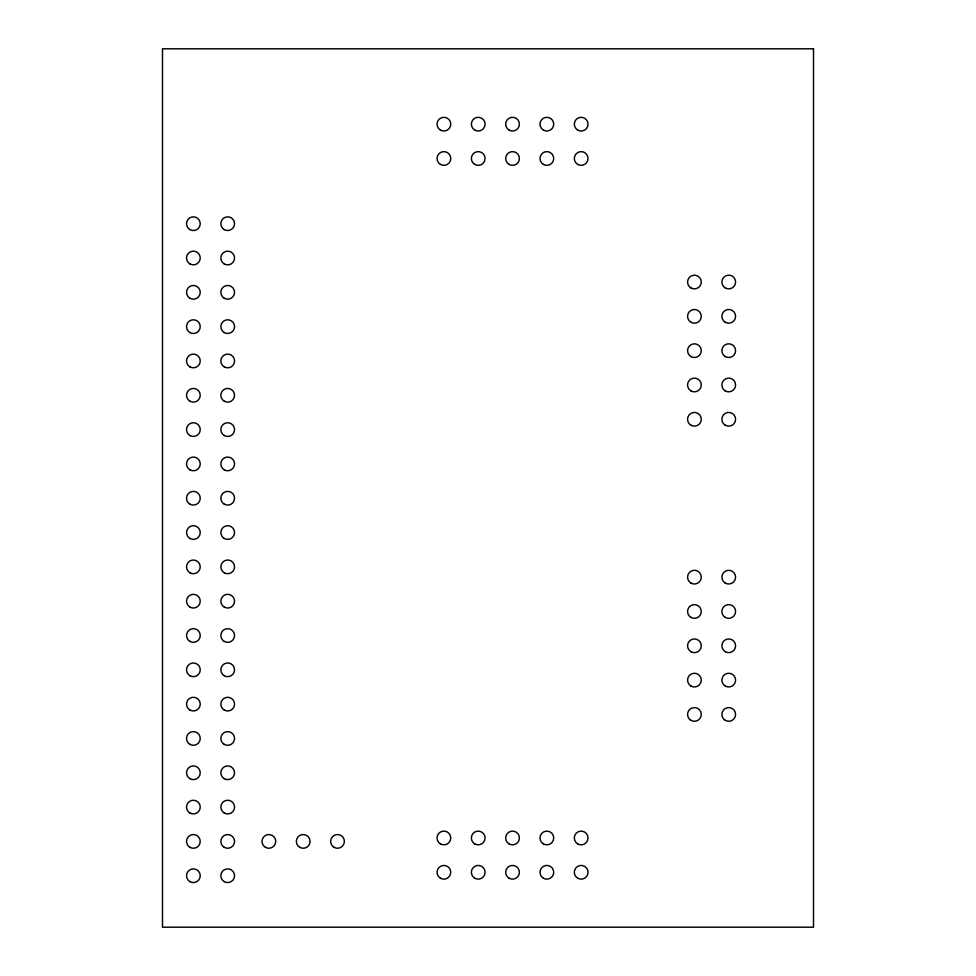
<?xml version="1.0" encoding="UTF-8"?>
<svg xmlns="http://www.w3.org/2000/svg" width="976" height="976" viewBox="0 0 976 976"><rect width="100%" height="100%" fill="white"/><g stroke="black" fill="none" stroke-linecap="round" stroke-linejoin="round"><path stroke-width="1.46" d="M813.508 48.8L162.492 48.8L162.492 927.2L813.508 927.2L813.508 48.8M189.954 229.628A6.869 6.869 0 0 0 200.239 223.687A6.869 6.869 0 0 0 189.954 217.746A6.869 6.869 0 0 0 189.954 229.628M224.273 229.628A6.869 6.869 0 0 0 234.557 223.687A6.869 6.869 0 0 0 224.273 217.746A6.869 6.869 0 0 0 224.273 229.628M189.954 263.947A6.869 6.869 0 0 0 200.239 258.006A6.869 6.869 0 0 0 189.954 252.064A6.869 6.869 0 0 0 189.954 263.947M224.273 263.947A6.869 6.869 0 0 0 234.557 258.006A6.869 6.869 0 0 0 224.273 252.064A6.869 6.869 0 0 0 224.273 263.947M189.954 298.266A6.869 6.869 0 0 0 200.239 292.324A6.869 6.869 0 0 0 189.954 286.383A6.869 6.869 0 0 0 189.954 298.266M224.273 298.266A6.869 6.869 0 0 0 234.557 292.324A6.869 6.869 0 0 0 224.273 286.383A6.869 6.869 0 0 0 224.273 298.266M189.954 332.584A6.869 6.869 0 0 0 200.239 326.643A6.869 6.869 0 0 0 189.954 320.689A6.869 6.869 0 0 0 189.954 332.584M224.273 332.584A6.869 6.869 0 0 0 234.557 326.643A6.869 6.869 0 0 0 224.273 320.689A6.869 6.869 0 0 0 224.273 332.584M189.954 366.903A6.869 6.869 0 0 0 200.239 360.961A6.869 6.869 0 0 0 189.954 355.008A6.869 6.869 0 0 0 189.954 366.903M224.273 366.903A6.869 6.869 0 0 0 234.557 360.961A6.869 6.869 0 0 0 224.273 355.008A6.869 6.869 0 0 0 224.273 366.903M189.954 401.221A6.869 6.869 0 0 0 200.239 395.28A6.869 6.869 0 0 0 189.954 389.326A6.869 6.869 0 0 0 189.954 401.221M224.273 401.221A6.869 6.869 0 0 0 234.557 395.28A6.869 6.869 0 0 0 224.273 389.326A6.869 6.869 0 0 0 224.273 401.221M189.954 435.54A6.869 6.869 0 0 0 200.239 429.586A6.869 6.869 0 0 0 189.954 423.645A6.869 6.869 0 0 0 189.954 435.54M224.273 435.54A6.869 6.869 0 0 0 234.557 429.586A6.869 6.869 0 0 0 224.273 423.645A6.869 6.869 0 0 0 224.273 435.54M189.954 469.859A6.869 6.869 0 0 0 200.239 463.905A6.869 6.869 0 0 0 189.954 457.964A6.869 6.869 0 0 0 189.954 469.859M224.273 469.859A6.869 6.869 0 0 0 234.557 463.905A6.869 6.869 0 0 0 224.273 457.964A6.869 6.869 0 0 0 224.273 469.859M189.954 504.177A6.869 6.869 0 0 0 200.239 498.224A6.869 6.869 0 0 0 189.954 492.282A6.869 6.869 0 0 0 189.954 504.177M224.273 504.177A6.869 6.869 0 0 0 234.557 498.224A6.869 6.869 0 0 0 224.273 492.282A6.869 6.869 0 0 0 224.273 504.177M189.954 538.484A6.869 6.869 0 0 0 200.239 532.542A6.869 6.869 0 0 0 189.954 526.601A6.869 6.869 0 0 0 189.954 538.484M224.273 538.484A6.869 6.869 0 0 0 234.557 532.542A6.869 6.869 0 0 0 224.273 526.601A6.869 6.869 0 0 0 224.273 538.484M189.954 572.802A6.869 6.869 0 0 0 200.239 566.861A6.869 6.869 0 0 0 189.954 560.919A6.869 6.869 0 0 0 189.954 572.802M224.273 572.802A6.869 6.869 0 0 0 234.557 566.861A6.869 6.869 0 0 0 224.273 560.919A6.869 6.869 0 0 0 224.273 572.802M189.954 607.121A6.869 6.869 0 0 0 200.239 601.179A6.869 6.869 0 0 0 189.954 595.238A6.869 6.869 0 0 0 189.954 607.121M224.273 607.121A6.869 6.869 0 0 0 234.557 601.179A6.869 6.869 0 0 0 224.273 595.238A6.869 6.869 0 0 0 224.273 607.121M189.954 641.439A6.869 6.869 0 0 0 200.239 635.498A6.869 6.869 0 0 0 189.954 629.557A6.869 6.869 0 0 0 189.954 641.439M224.273 641.439A6.869 6.869 0 0 0 234.557 635.498A6.869 6.869 0 0 0 224.273 629.557A6.869 6.869 0 0 0 224.273 641.439M189.954 675.758A6.869 6.869 0 0 0 200.239 669.817A6.869 6.869 0 0 0 189.954 663.875A6.869 6.869 0 0 0 189.954 675.758M224.273 675.758A6.869 6.869 0 0 0 234.557 669.817A6.869 6.869 0 0 0 224.273 663.875A6.869 6.869 0 0 0 224.273 675.758M189.954 710.077A6.869 6.869 0 0 0 200.239 704.135A6.869 6.869 0 0 0 189.954 698.194A6.869 6.869 0 0 0 189.954 710.077M224.273 710.077A6.869 6.869 0 0 0 234.557 704.135A6.869 6.869 0 0 0 224.273 698.194A6.869 6.869 0 0 0 224.273 710.077M189.954 744.395A6.869 6.869 0 0 0 200.239 738.454A6.869 6.869 0 0 0 189.954 732.512A6.869 6.869 0 0 0 189.954 744.395M224.273 744.395A6.869 6.869 0 0 0 234.557 738.454A6.869 6.869 0 0 0 224.273 732.512A6.869 6.869 0 0 0 224.273 744.395M189.954 778.714A6.869 6.869 0 0 0 200.239 772.772A6.869 6.869 0 0 0 189.954 766.831A6.869 6.869 0 0 0 189.954 778.714M224.273 778.714A6.869 6.869 0 0 0 234.557 772.772A6.869 6.869 0 0 0 224.273 766.831A6.869 6.869 0 0 0 224.273 778.714M189.954 813.032A6.869 6.869 0 0 0 200.239 807.091A6.869 6.869 0 0 0 189.954 801.15A6.869 6.869 0 0 0 189.954 813.032M224.273 813.032A6.869 6.869 0 0 0 234.557 807.091A6.869 6.869 0 0 0 224.273 801.15A6.869 6.869 0 0 0 224.273 813.032M189.954 847.351A6.869 6.869 0 0 0 200.239 841.41A6.869 6.869 0 0 0 189.954 835.456A6.869 6.869 0 0 0 189.954 847.351M224.273 847.351A6.869 6.869 0 0 0 234.557 841.41A6.869 6.869 0 0 0 224.273 835.456A6.869 6.869 0 0 0 224.273 847.351M189.954 881.67A6.869 6.869 0 0 0 200.239 875.728A6.869 6.869 0 0 0 189.954 869.775A6.869 6.869 0 0 0 189.954 881.67M224.273 881.67A6.869 6.869 0 0 0 234.557 875.728A6.869 6.869 0 0 0 224.273 869.775A6.869 6.869 0 0 0 224.273 881.67M577.743 843.923A6.869 6.869 0 0 0 588.04 837.969A6.869 6.869 0 0 0 577.743 832.028A6.869 6.869 0 0 0 577.743 843.923M577.743 878.241A6.869 6.869 0 0 0 588.04 872.288A6.869 6.869 0 0 0 577.743 866.346A6.869 6.869 0 0 0 577.743 878.241M543.425 843.923A6.869 6.869 0 0 0 553.721 837.969A6.869 6.869 0 0 0 543.425 832.028A6.869 6.869 0 0 0 543.425 843.923M543.425 878.241A6.869 6.869 0 0 0 553.721 872.288A6.869 6.869 0 0 0 543.425 866.346A6.869 6.869 0 0 0 543.425 878.241M509.106 843.923A6.869 6.869 0 0 0 519.403 837.969A6.869 6.869 0 0 0 509.106 832.028A6.869 6.869 0 0 0 509.106 843.923M509.106 878.241A6.869 6.869 0 0 0 519.403 872.288A6.869 6.869 0 0 0 509.106 866.346A6.869 6.869 0 0 0 509.106 878.241M474.787 843.923A6.869 6.869 0 0 0 485.084 837.969A6.869 6.869 0 0 0 474.787 832.028A6.869 6.869 0 0 0 474.787 843.923M474.787 878.241A6.869 6.869 0 0 0 485.084 872.288A6.869 6.869 0 0 0 474.787 866.346A6.869 6.869 0 0 0 474.787 878.241M440.469 843.923A6.869 6.869 0 0 0 450.766 837.969A6.869 6.869 0 0 0 440.469 832.028A6.869 6.869 0 0 0 440.469 843.923M440.469 878.241A6.869 6.869 0 0 0 450.766 872.288A6.869 6.869 0 0 0 440.469 866.346A6.869 6.869 0 0 0 440.469 878.241M690.984 583.099A6.869 6.869 0 0 0 701.28 577.158A6.869 6.869 0 0 0 690.984 571.216A6.869 6.869 0 0 0 690.984 583.099M725.302 583.099A6.869 6.869 0 0 0 735.599 577.158A6.869 6.869 0 0 0 725.302 571.216A6.869 6.869 0 0 0 725.302 583.099M690.984 617.418A6.869 6.869 0 0 0 701.28 611.476A6.869 6.869 0 0 0 690.984 605.535A6.869 6.869 0 0 0 690.984 617.418M725.302 617.418A6.869 6.869 0 0 0 735.599 611.476A6.869 6.869 0 0 0 725.302 605.535A6.869 6.869 0 0 0 725.302 617.418M690.984 651.736A6.869 6.869 0 0 0 701.28 645.795A6.869 6.869 0 0 0 690.984 639.853A6.869 6.869 0 0 0 690.984 651.736M725.302 651.736A6.869 6.869 0 0 0 735.599 645.795A6.869 6.869 0 0 0 725.302 639.853A6.869 6.869 0 0 0 725.302 651.736M690.984 686.055A6.869 6.869 0 0 0 701.28 680.113A6.869 6.869 0 0 0 690.984 674.172A6.869 6.869 0 0 0 690.984 686.055M725.302 686.055A6.869 6.869 0 0 0 735.599 680.113A6.869 6.869 0 0 0 725.302 674.172A6.869 6.869 0 0 0 725.302 686.055M690.984 720.373A6.869 6.869 0 0 0 701.28 714.432A6.869 6.869 0 0 0 690.984 708.491A6.869 6.869 0 0 0 690.984 720.373M725.302 720.373A6.869 6.869 0 0 0 735.599 714.432A6.869 6.869 0 0 0 725.302 708.491A6.869 6.869 0 0 0 725.302 720.373M690.984 287.969A6.869 6.869 0 0 0 701.28 282.027A6.869 6.869 0 0 0 690.984 276.086A6.869 6.869 0 0 0 690.984 287.969M725.302 287.969A6.869 6.869 0 0 0 735.599 282.027A6.869 6.869 0 0 0 725.302 276.086A6.869 6.869 0 0 0 725.302 287.969M690.984 322.287A6.869 6.869 0 0 0 701.28 316.346A6.869 6.869 0 0 0 690.984 310.405A6.869 6.869 0 0 0 690.984 322.287M725.302 322.287A6.869 6.869 0 0 0 735.599 316.346A6.869 6.869 0 0 0 725.302 310.405A6.869 6.869 0 0 0 725.302 322.287M690.984 356.606A6.869 6.869 0 0 0 701.28 350.665A6.869 6.869 0 0 0 690.984 344.723A6.869 6.869 0 0 0 690.984 356.606M725.302 356.606A6.869 6.869 0 0 0 735.599 350.665A6.869 6.869 0 0 0 725.302 344.723A6.869 6.869 0 0 0 725.302 356.606M690.984 390.925A6.869 6.869 0 0 0 701.28 384.983A6.869 6.869 0 0 0 690.984 379.03A6.869 6.869 0 0 0 690.984 390.925M725.302 390.925A6.869 6.869 0 0 0 735.599 384.983A6.869 6.869 0 0 0 725.302 379.03A6.869 6.869 0 0 0 725.302 390.925M690.984 425.243A6.869 6.869 0 0 0 701.28 419.302A6.869 6.869 0 0 0 690.984 413.348A6.869 6.869 0 0 0 690.984 425.243M725.302 425.243A6.869 6.869 0 0 0 735.599 419.302A6.869 6.869 0 0 0 725.302 413.348A6.869 6.869 0 0 0 725.302 425.243M440.469 164.432A6.869 6.869 0 0 0 450.766 158.478A6.869 6.869 0 0 0 440.469 152.537A6.869 6.869 0 0 0 440.469 164.432M440.469 130.113A6.869 6.869 0 0 0 450.766 124.159A6.869 6.869 0 0 0 440.469 118.218A6.869 6.869 0 0 0 440.469 130.113M474.787 164.432A6.869 6.869 0 0 0 485.084 158.478A6.869 6.869 0 0 0 474.787 152.537A6.869 6.869 0 0 0 474.787 164.432M474.787 130.113A6.869 6.869 0 0 0 485.084 124.159A6.869 6.869 0 0 0 474.787 118.218A6.869 6.869 0 0 0 474.787 130.113M509.106 164.432A6.869 6.869 0 0 0 519.403 158.478A6.869 6.869 0 0 0 509.106 152.537A6.869 6.869 0 0 0 509.106 164.432M509.106 130.113A6.869 6.869 0 0 0 519.403 124.159A6.869 6.869 0 0 0 509.106 118.218A6.869 6.869 0 0 0 509.106 130.113M543.425 164.432A6.869 6.869 0 0 0 553.721 158.478A6.869 6.869 0 0 0 543.425 152.537A6.869 6.869 0 0 0 543.425 164.432M543.425 130.113A6.869 6.869 0 0 0 553.721 124.159A6.869 6.869 0 0 0 543.425 118.218A6.869 6.869 0 0 0 543.425 130.113M577.743 164.432A6.869 6.869 0 0 0 588.04 158.478A6.869 6.869 0 0 0 577.743 152.537A6.869 6.869 0 0 0 577.743 164.432M577.743 130.113A6.869 6.869 0 0 0 588.04 124.159A6.869 6.869 0 0 0 577.743 118.218A6.869 6.869 0 0 0 577.743 130.113M265.448 847.351A6.869 6.869 0 0 0 275.744 841.41A6.869 6.869 0 0 0 265.448 835.456A6.869 6.869 0 0 0 265.448 847.351M299.766 847.351A6.869 6.869 0 0 0 310.063 841.41A6.869 6.869 0 0 0 299.766 835.456A6.869 6.869 0 0 0 299.766 847.351M334.085 847.351A6.869 6.869 0 0 0 344.382 841.41A6.869 6.869 0 0 0 334.085 835.456A6.869 6.869 0 0 0 334.085 847.351"/></g></svg>
